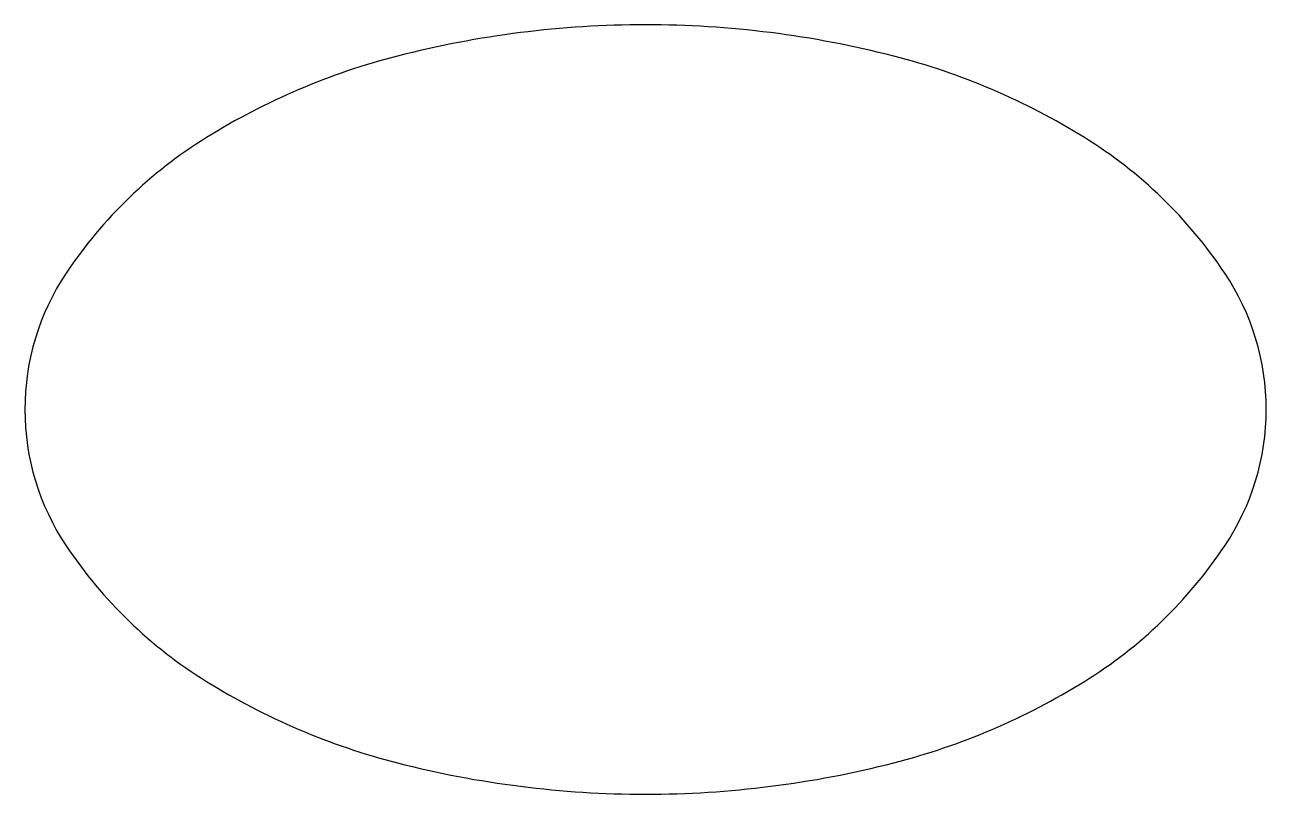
# Model space of a CAD drawing. Header units: millimetres. Extents: x -6.6 to 6, y -3.9 to 3.9.
import ezdxf

# ---------------------------------------------------------------- set-up
doc = ezdxf.new("R2010")
doc.units = ezdxf.units.MM

msp = doc.modelspace()

# ---------------------------------------------------------------- linework, layer by layer
at = {"transparency": 33554687}
msp.add_lwpolyline([(-6.564, 0.006, 0.148256), (-6.145, -1.378, 0.107113), (-4.721, -2.755, 0.076078), (-2.786, -3.581, 0.06296), (-0.269, -3.899, 0.06296), (2.248, -3.581, 0.076078), (4.182, -2.755, 0.107113), (5.606, -1.378, 0.148256), (6.026, 0.006, 0.148256), (5.606, 1.39, 0.107113), (4.182, 2.767, 0.076078), (2.248, 3.593, 0.06296), (-0.269, 3.911, 0.06296), (-2.786, 3.593, 0.076078), (-4.721, 2.767, 0.107113), (-6.145, 1.39, 0.148256)], format="xyb", close=True, dxfattribs=at)

doc.saveas('drawing.dxf')
